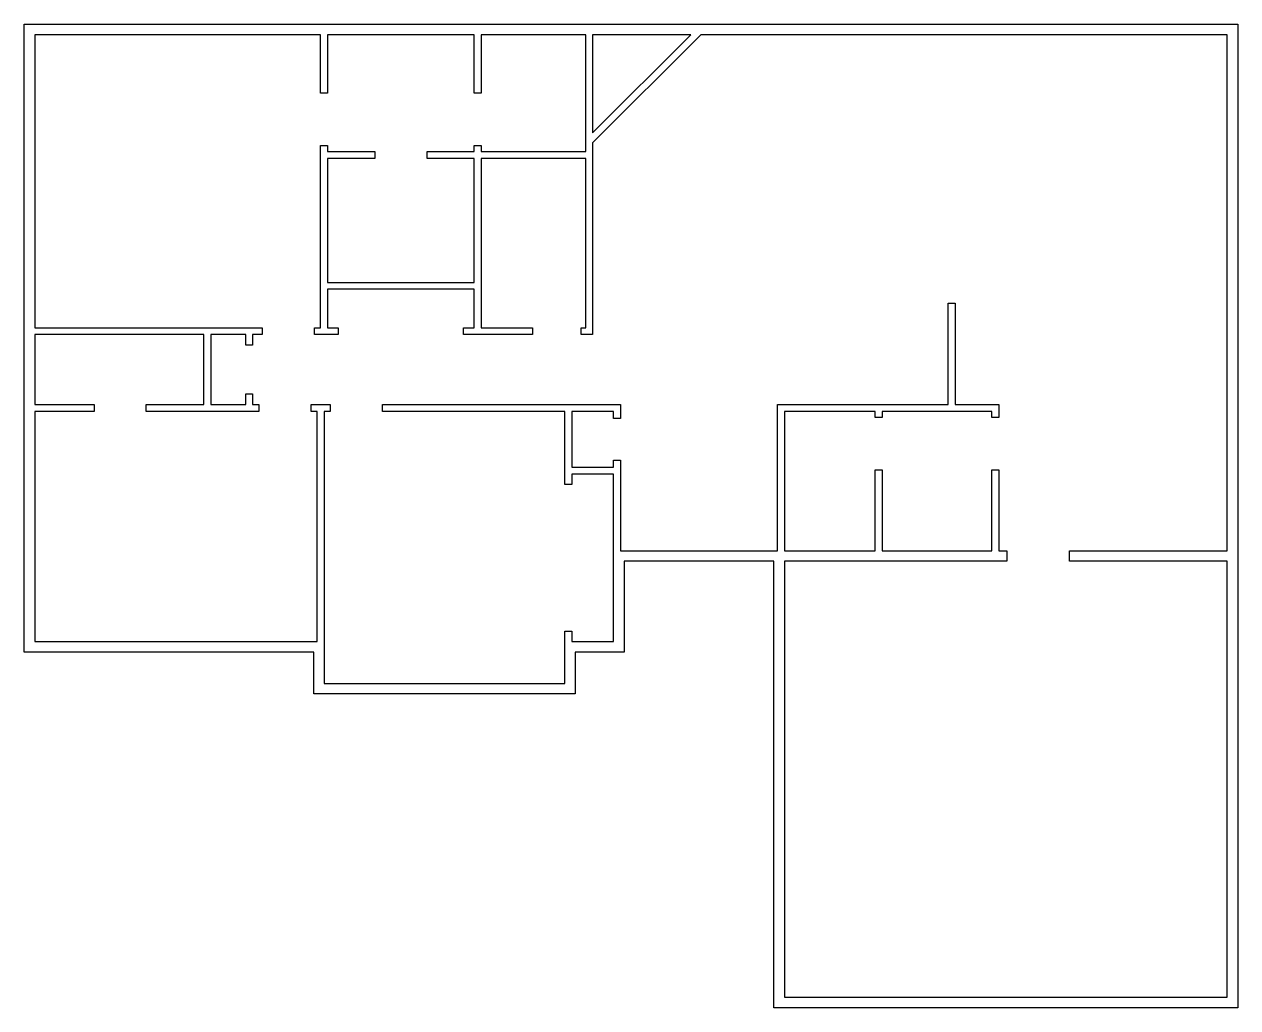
# Model space of a CAD drawing. Header units: metres. Extents: x 0.7 to 70.3, y -18.6 to 37.8.
import ezdxf

# ---------------------------------------------------------------- set-up
doc = ezdxf.new("R2010")
doc.units = ezdxf.units.M

msp = doc.modelspace()

# ---------------------------------------------------------------- linework, layer by layer
at = {"layer": 'GAZEBO', "color": 1, "ltscale": 0.1}
for points in [[(70.321, 37.238), (70.321, -18.562), (43.721, -18.562), (43.721, 1.838), (43.721, 7.038), (35.121, 7.038), (35.121, 1.838), (32.321, 1.838), (32.321, -0.562), (17.321, -0.562), (17.321, 1.838), (0.721, 1.838), (0.721, 37.838), (70.321, 37.838)], [(32.921, 37.238), (26.921, 37.238), (26.921, 33.888), (26.521, 33.888), (26.521, 37.238), (18.121, 37.238), (18.121, 33.888), (17.721, 33.888), (17.721, 37.238), (1.321, 37.238), (1.321, 20.438), (14.371, 20.438), (14.371, 20.038), (13.821, 20.038), (13.821, 19.438), (13.421, 19.438), (13.421, 20.038), (11.421, 20.038), (11.421, 16.038), (13.421, 16.038), (13.421, 16.638), (13.821, 16.638), (13.821, 16.038), (14.171, 16.038), (14.171, 15.638), (7.721, 15.638), (7.721, 16.038), (11.021, 16.038), (11.021, 20.038), (1.321, 20.038), (1.321, 16.038), (4.721, 16.038), (4.721, 15.638), (1.321, 15.638), (1.321, 2.438), (17.521, 2.438), (17.521, 15.638), (17.171, 15.638), (17.171, 16.038), (18.271, 16.038), (18.271, 15.638), (17.921, 15.638), (17.921, 0.038), (31.721, 0.038), (31.721, 3.038), (32.121, 3.038), (32.121, 2.438), (34.521, 2.438), (34.521, 12.038), (32.121, 12.038), (32.121, 11.438), (31.721, 11.438), (31.721, 15.638), (21.271, 15.638), (21.271, 16.038), (34.921, 16.038), (34.921, 15.238), (34.521, 15.238), (34.521, 15.638), (32.121, 15.638), (32.121, 12.438), (34.521, 12.438), (34.521, 12.838), (34.921, 12.838), (34.921, 7.638), (43.921, 7.638), (43.921, 16.038), (53.721, 16.038), (53.721, 21.838), (54.121, 21.838), (54.121, 16.038), (56.621, 16.038), (56.621, 15.288), (56.221, 15.288), (56.221, 15.638), (49.921, 15.638), (49.921, 15.288), (49.521, 15.288), (49.521, 15.638), (44.321, 15.638), (44.321, 7.638), (49.521, 7.638), (49.521, 12.288), (49.921, 12.288), (49.921, 7.638), (56.221, 7.638), (56.221, 12.288), (56.621, 12.288), (56.621, 7.638), (57.071, 7.638), (57.071, 7.038), (44.321, 7.038), (44.321, -17.962), (69.721, -17.962), (69.721, 7.038), (60.671, 7.038), (60.671, 7.638), (69.721, 7.638), (69.721, 37.238), (39.521, 37.238), (33.321, 31.038), (33.321, 20.038), (32.671, 20.038), (32.671, 20.438), (32.921, 20.438), (32.921, 30.138), (26.921, 30.138), (26.921, 20.438), (29.871, 20.438), (29.871, 20.038), (25.921, 20.038), (25.921, 20.438), (26.521, 20.438), (26.521, 22.638), (18.121, 22.638), (18.121, 20.438), (18.721, 20.438), (18.721, 20.038), (17.371, 20.038), (17.371, 20.438), (17.721, 20.438), (17.721, 30.888), (18.121, 30.888), (18.121, 30.538), (20.821, 30.538), (20.821, 30.138), (18.121, 30.138), (18.121, 23.038), (26.521, 23.038), (26.521, 30.138), (23.821, 30.138), (23.821, 30.538), (26.521, 30.538), (26.521, 30.888), (26.921, 30.888), (26.921, 30.538), (32.921, 30.538)], [(33.321, 37.238), (33.321, 31.603), (38.955, 37.238)]]:
    msp.add_lwpolyline(points, close=True, dxfattribs=at)

doc.saveas('drawing.dxf')
